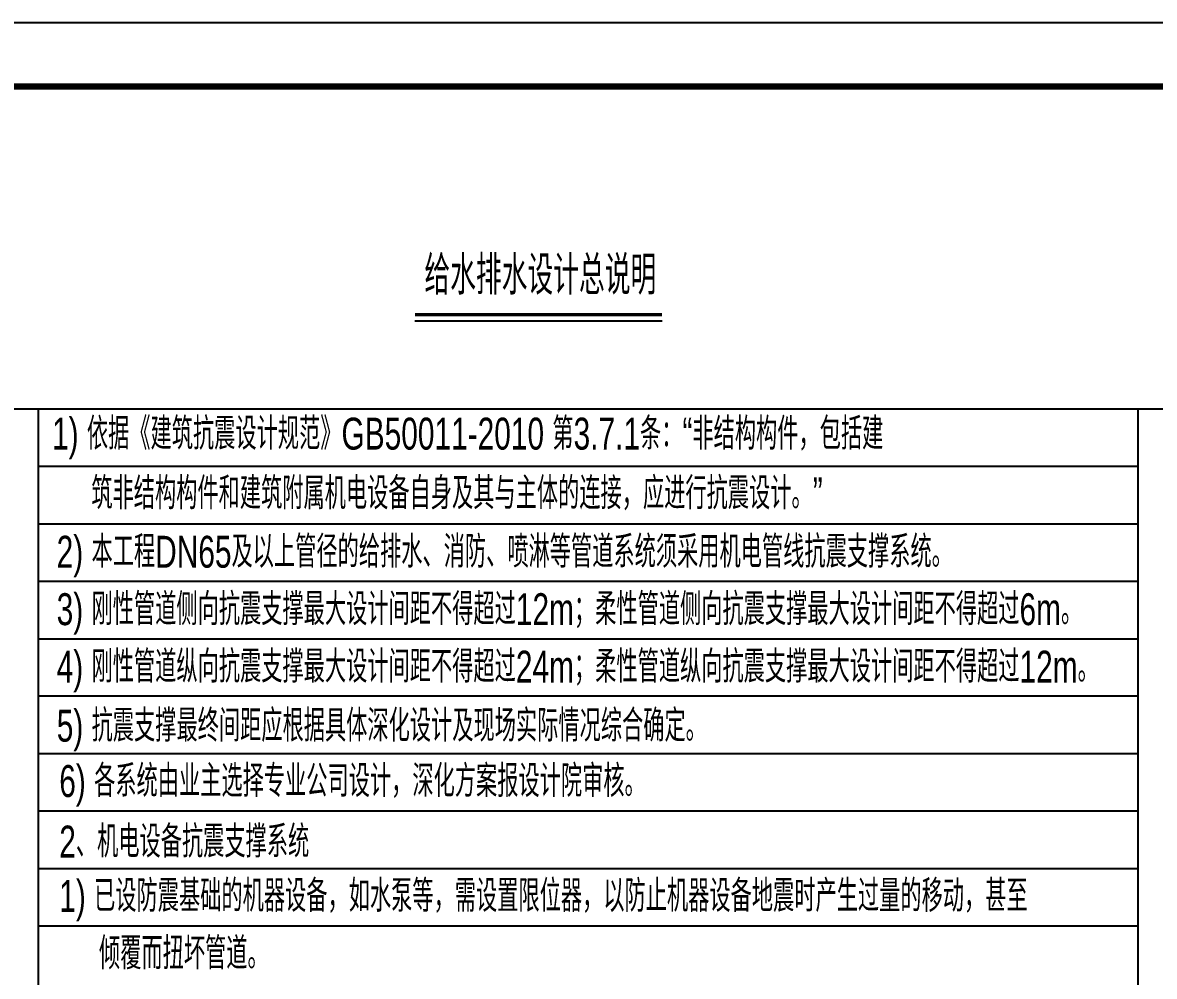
# Model space of a CAD drawing. Extents: x -216126 to 1846968, y -229642 to 543368.
# Drawn here: x 393429 to 411165, y 462686 to 477628 of the extents above; entities that cross this region are included whole.
import ezdxf
from ezdxf.enums import TextEntityAlignment as Align

# ---------------------------------------------------------------- set-up
doc = ezdxf.new("R2010")
doc.units = 0
doc.header["$LTSCALE"] = 1000
doc.header["$MEASUREMENT"] = 0
for name, color, linetype in [('JZ_0', 7, 'Continuous'), ('JZ_TEXT', 4, 'Continuous'), ('S_WALL', 9, 'Continuous'), ('TK', 4, 'Continuous')]:
    doc.layers.add(name, color=color, linetype=linetype)
doc.styles.add('DXF', font='ros.shx', dxfattribs={"width": 0.7, "bigfont": 'hzs.shx'})

# ---------------------------------------------------------------- blocks, each defined once
blk = doc.blocks.new('GeYuanFrame_38537115', base_point=(20.09, 4.53))
at = {"layer": 'TK'}
blk.add_lwpolyline([(20.09, 4.53), (20.09, 598.53), (861.09, 598.53), (861.09, 4.53)], close=True, dxfattribs=at)
at = {"layer": 'TK', "const_width": 1}
blk.add_lwpolyline([(45.09, 588.53), (851.09, 588.53), (851.09, 14.53), (45.09, 14.53)], close=True, dxfattribs=at)

msp = doc.modelspace()

# ---------------------------------------------------------------- linework, layer by layer
at = {"layer": 'JZ_0', "color": 8}
for p, q in [((375946.2, 471577), (428645.5, 471577)), ((393679.4, 420277), (393679.4, 471577)), ((410912.4, 420277), (410912.4, 471577)), ((393679.4, 470677), (410912.4, 470677)), ((393679.4, 469777), (410912.4, 469777)), ((393679.4, 468877), (410912.4, 468877)), ((393679.4, 467977), (410912.4, 467977)), ((410912.4, 467077), (393679.4, 467077)), ((393679.4, 466177), (410912.4, 466177)), ((410912.4, 465277), (393679.4, 465277)), ((393679.4, 464377), (410912.4, 464377)), ((393679.4, 463477), (410912.4, 463477))]:
    msp.add_line(p, q, dxfattribs=at)
at = {"layer": 'JZ_TEXT'}
msp.add_line((399578.1, 472954.9), (403450.9, 472954.9), dxfattribs=at)
at = {"layer": 'JZ_TEXT', "const_width": 50}
msp.add_lwpolyline([(399578.1, 473054.4), (403450.9, 473054.4)], dxfattribs=at)

# ---------------------------------------------------------------- block references
at = {"layer": 'S_WALL', "xscale": 100, "yscale": 100, "zscale": 100}
msp.add_blockref('GeYuanFrame_38537115', (373449.5, 418228.2), dxfattribs=at)

# ---------------------------------------------------------------- texts
at = {"layer": 'JZ_TEXT', "style": 'DXF', "width": 0.7}
msp.add_text('给水排水设计总说明', height=607.14, dxfattribs=at).set_placement((401542.4, 473186.3), align=Align.BOTTOM_CENTER)
for s, p in [('1) 依据《建筑抗震设计规范》GB50011-2010 第3.7.1条：“非结构构件，包括建', (393890, 470938.9)), ('筑非结构构件和建筑附属机电设备自身及其与主体的连接，应进行抗震设计。”', (394505.6, 470004.9)), ('2) 本工程DN65及以上管径的给排水、消防、喷淋等管道系统须采用机电管线抗震支撑系统。', (393962.6, 469088.8)), ('3) 刚性管道侧向抗震支撑最大设计间距不得超过12m；柔性管道侧向抗震支撑最大设计间距不得超过6m。', (393962.6, 468188.8)), ('4) 刚性管道纵向抗震支撑最大设计间距不得超过24m；柔性管道纵向抗震支撑最大设计间距不得超过12m。', (393962.6, 467288.8)), ('5) 抗震支撑最终间距应根据具体深化设计及现场实际情况综合确定。', (393963.9, 466363.2)), ('6) 各系统由业主选择专业公司设计，深化方案报设计院审核。', (394003.3, 465497.1)), ('2、机电设备抗震支撑系统', (394003.3, 464548.1)), ('1) 已设防震基础的机器设备，如水泵等，需设置限位器，以防止机器设备地震时产生过量的移动，甚至', (394003.3, 463697.1)), ('倾覆而扭坏管道。', (394625.7, 462797.1))]:
    msp.add_text(s, height=500, dxfattribs=at).set_placement(p)

doc.saveas('drawing.dxf')
